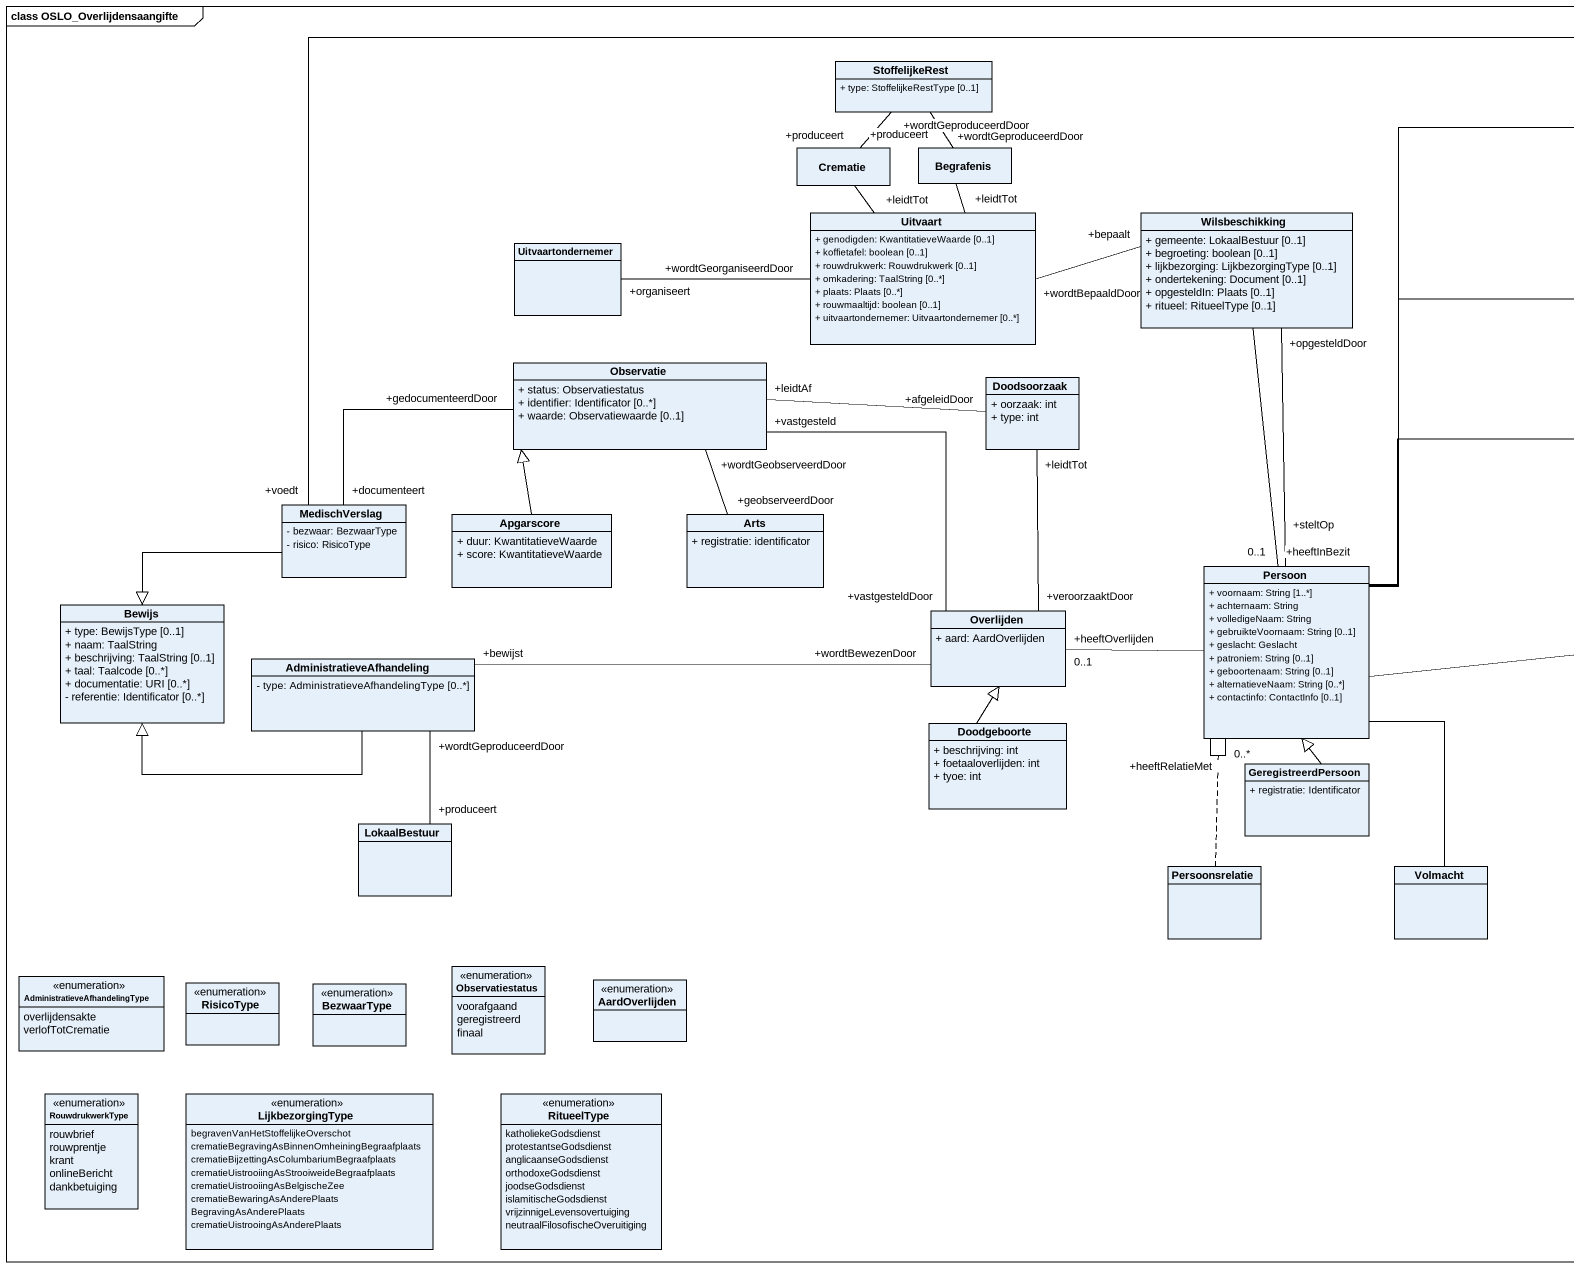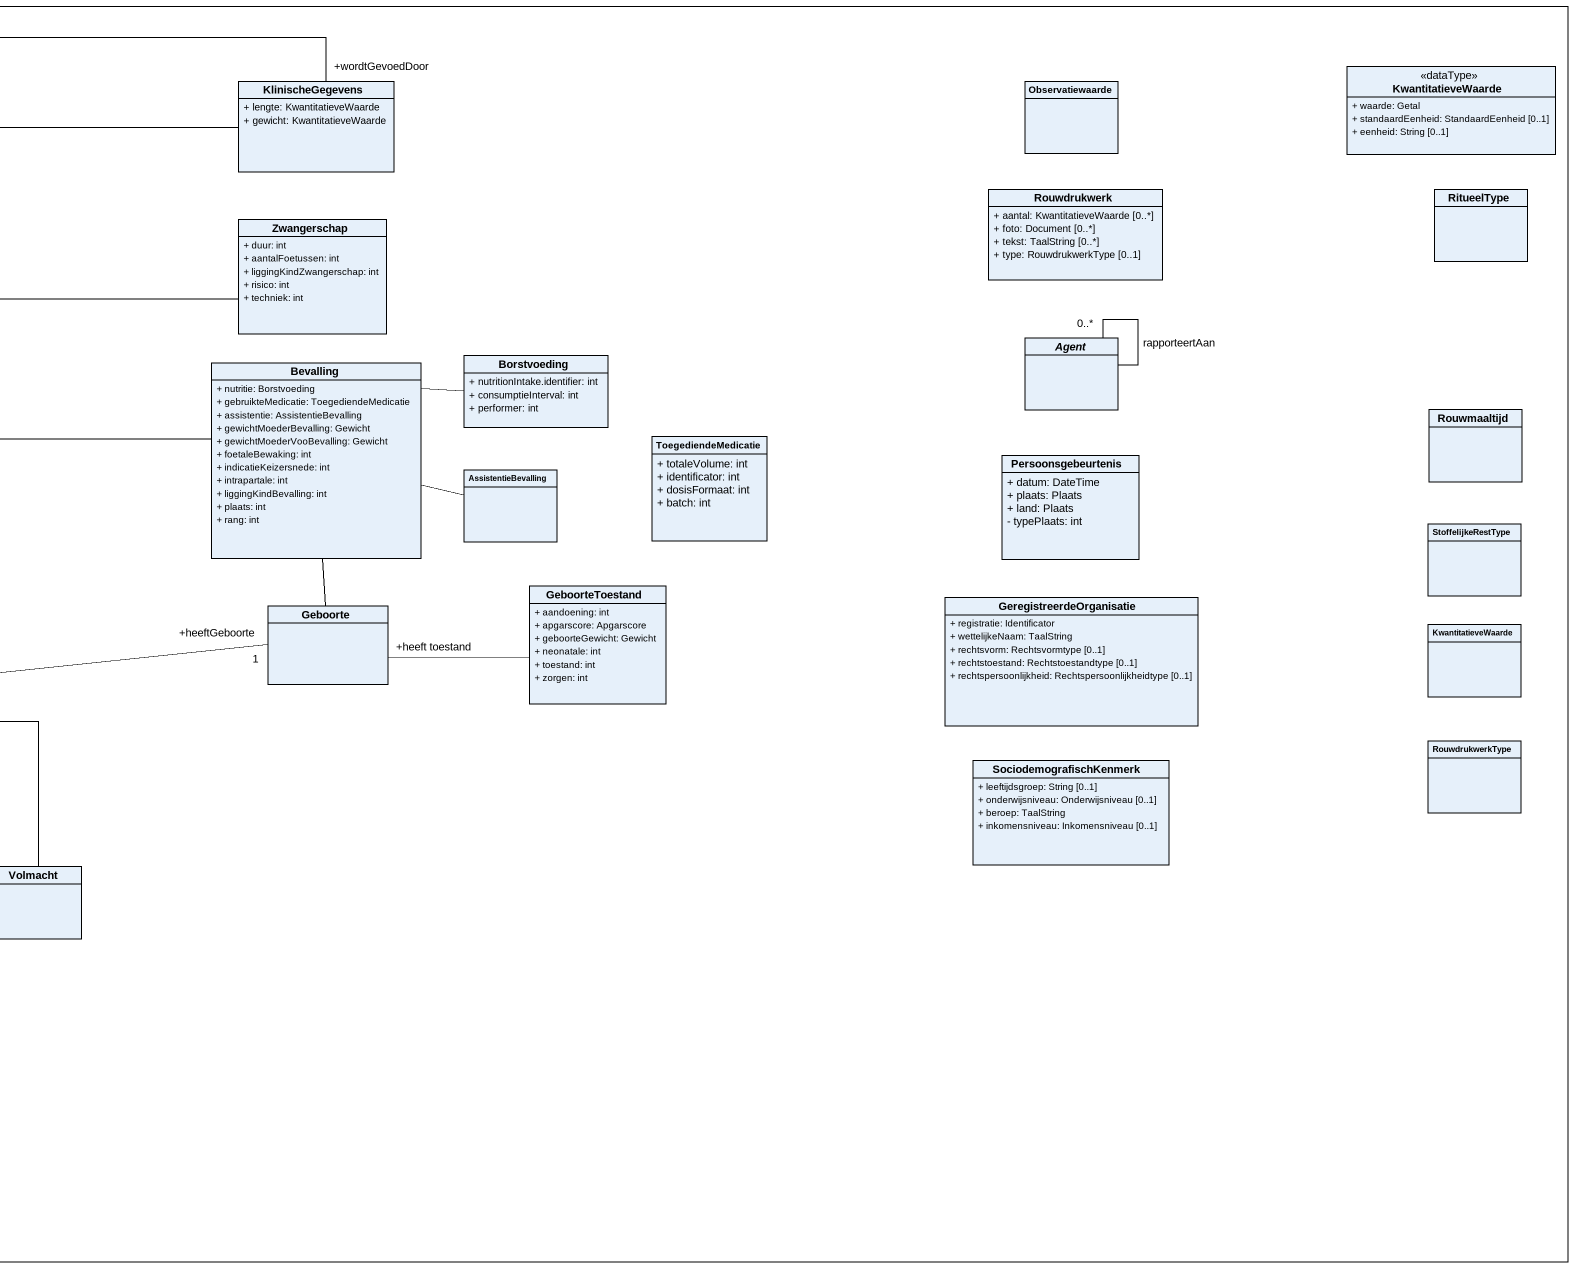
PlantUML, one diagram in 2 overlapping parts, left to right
@startuml
mainframe class OSLO_Overlijdensaangifte
hide circle
hide empty members
skinparam classAttributeIconSize 0
class StoffelijkeRest {
  + type: StoffelijkeRestType [0..1]
}
class KwantitatieveWaarde <<dataType>> {
  + waarde: Getal
  + standaardEenheid: StandaardEenheid [0..1]
  + eenheid: String [0..1]
}
class KlinischeGegevens {
  + lengte: KwantitatieveWaarde
  + gewicht: KwantitatieveWaarde
}
class Observatiewaarde
class Crematie
class Begrafenis
class Uitvaart {
  + genodigden: KwantitatieveWaarde [0..1]
  + koffietafel: boolean [0..1]
  + rouwdrukwerk: Rouwdrukwerk [0..1]
  + omkadering: TaalString [0..*]
  + plaats: Plaats [0..*]
  + rouwmaaltijd: boolean [0..1]
  + uitvaartondernemer: Uitvaartondernemer [0..*]
}
class Wilsbeschikking {
  + gemeente: LokaalBestuur [0..1]
  + begroeting: boolean [0..1]
  + lijkbezorging: LijkbezorgingType [0..1]
  + ondertekening: Document [0..1]
  + opgesteldIn: Plaats [0..1]
  + ritueel: RitueelType [0..1]
}
class Rouwdrukwerk {
  + aantal: KwantitatieveWaarde [0..*]
  + foto: Document [0..*]
  + tekst: TaalString [0..*]
  + type: RouwdrukwerkType [0..1]
}
class RitueelType
class Uitvaartondernemer
class Zwangerschap {
  + duur: int
  + aantalFoetussen: int
  + liggingKindZwangerschap: int
  + risico: int
  + techniek: int
}
abstract class "Agent" as Agent_
class Observatie {
  + status: Observatiestatus
  + identifier: Identificator [0..*]
  + waarde: Observatiewaarde [0..1]
}
class Doodsoorzaak {
  + oorzaak: int
  + type: int
}
class Bevalling {
  + nutritie: Borstvoeding
  + gebruikteMedicatie: ToegediendeMedicatie
  + assistentie: AssistentieBevalling
  + gewichtMoederBevalling: Gewicht
  + gewichtMoederVooBevalling: Gewicht
  + foetaleBewaking: int
  + indicatieKeizersnede: int
  + intrapartale: int
  + liggingKindBevalling: int
  + plaats: int
  + rang: int
}
class Borstvoeding {
  + nutritionIntake.identifier: int
  + consumptieInterval: int
  + performer: int
}
class ToegediendeMedicatie {
  + totaleVolume: int
  + identificator: int
  + dosisFormaat: int
  + batch: int
}
class Rouwmaaltijd
class AssistentieBevalling
class Persoonsgebeurtenis {
  + datum: DateTime
  + plaats: Plaats
  + land: Plaats
  - typePlaats: int
}
class MedischVerslag {
  - bezwaar: BezwaarType
  - risico: RisicoType
}
class Apgarscore {
  + duur: KwantitatieveWaarde
  + score: KwantitatieveWaarde
}
class Arts {
  + registratie: identificator
}
class StoffelijkeRestType
class Persoon {
  + voornaam: String [1..*]
  + achternaam: String
  + volledigeNaam: String
  + gebruikteVoornaam: String [0..1]
  + geslacht: Geslacht
  + patroniem: String [0..1]
  + geboortenaam: String [0..1]
  + alternatieveNaam: String [0..*]
  + contactinfo: ContactInfo [0..1]
}
class GeboorteToestand {
  + aandoening: int
  + apgarscore: Apgarscore
  + geboorteGewicht: Gewicht
  + neonatale: int
  + toestand: int
  + zorgen: int
}
class Bewijs {
  + type: BewijsType [0..1]
  + naam: TaalString
  + beschrijving: TaalString [0..1]
  + taal: Taalcode [0..*]
  + documentatie: URI [0..*]
  - referentie: Identificator [0..*]
}
class Overlijden {
  + aard: AardOverlijden
}
class Geboorte
class GeregistreerdeOrganisatie {
  + registratie: Identificator
  + wettelijkeNaam: TaalString
  + rechtsvorm: Rechtsvormtype [0..1]
  + rechtstoestand: Rechtstoestandtype [0..1]
  + rechtspersoonlijkheid: Rechtspersoonlijkheidtype [0..1]
}
class "KwantitatieveWaarde" as KwantitatieveWaarde_2
class AdministratieveAfhandeling {
  - type: AdministratieveAfhandelingType [0..*]
}
class Doodgeboorte {
  + beschrijving: int
  + foetaaloverlijden: int
  + tyoe: int
}
class GeregistreerdPersoon {
  + registratie: Identificator
}
class SociodemografischKenmerk {
  + leeftijdsgroep: String [0..1]
  + onderwijsniveau: Onderwijsniveau [0..1]
  + beroep: TaalString
  + inkomensniveau: Inkomensniveau [0..1]
}
class RouwdrukwerkType
class LokaalBestuur
class Persoonsrelatie
class Volmacht
enum "AdministratieveAfhandelingType" as AdministratieveAfhandelingTy {
  overlijdensakte
  verlofTotCrematie
}
enum RisicoType
enum BezwaarType
enum Observatiestatus {
  voorafgaand
  geregistreerd
  finaal
}
enum AardOverlijden
enum "RouwdrukwerkType" as RouwdrukwerkType_2 {
  rouwbrief
  rouwprentje
  krant
  onlineBericht
  dankbetuiging
}
enum LijkbezorgingType {
  begravenVanHetStoffelijkeOverschot
  crematieBegravingAsBinnenOmheiningBegraafplaats
  crematieBijzettingAsColumbariumBegraafplaats
  crematieUistrooiingAsStrooiweideBegraafplaats
  crematieUistrooiingAsBelgischeZee
  crematieBewaringAsAnderePlaats
  BegravingAsAnderePlaats
  crematieUistrooingAsAnderePlaats
}
enum "RitueelType" as RitueelType_2 {
  katholiekeGodsdienst
  protestantseGodsdienst
  anglicaanseGodsdienst
  orthodoxeGodsdienst
  joodseGodsdienst
  islamitischeGodsdienst
  vrijzinnigeLevensovertuiging
  neutraalFilosofischeOveruitiging
}
KlinischeGegevens -- Persoon
Crematie "+produceert" -up- "+wordtGeproduceerdDoor" StoffelijkeRest
Begrafenis "+produceert" -up- "+wordtGeproduceerdDoor" StoffelijkeRest
Uitvaart "+leidtTot" -up- Crematie
Uitvaart "+leidtTot" -up- Begrafenis
Uitvaart "+wordtGeorganiseerdDoor" -left- "+organiseert" Uitvaartondernemer
Wilsbeschikking "+bepaalt" -left- "+wordtBepaaldDoor" Uitvaart
Wilsbeschikking -- "+heeftInBezit\n0..1" Persoon
Wilsbeschikking "+opgesteldDoor" -- "+steltOp" Persoon
Zwangerschap -- Persoon
Agent_ -- "0..*" Agent_ : rapporteertAan
Observatie "+leidtAf" -right- "+afgeleidDoor" Doodsoorzaak
Doodsoorzaak "+leidtTot" -- "+veroorzaaktDoor" Overlijden
Bevalling -left- Persoon
Bevalling -- Geboorte
Borstvoeding -left- Bevalling
AssistentieBevalling -left- Bevalling
MedischVerslag "+voedt" -right- "+wordtGevoedDoor" KlinischeGegevens
MedischVerslag "+documenteert" -right- "+gedocumenteerdDoor" Observatie
MedischVerslag --|> Bewijs
Apgarscore -up-|> Observatie
Arts "+geobserveerdDoor" -up- "+wordtGeobserveerdDoor" Observatie
Persoon -- "+heeftRelatieMet\n0..*" Persoon
(Persoon, Persoon) .. Persoonsrelatie
Persoon -left- "+heeftOverlijden\n0..1" Overlijden
Persoon -right- "+heeftGeboorte\n1" Geboorte
GeboorteToestand -left- "+heeft toestand" Geboorte
Overlijden "+vastgesteldDoor" -up- "+vastgesteld" Observatie
AdministratieveAfhandeling -left-|> Bewijs
AdministratieveAfhandeling "+bewijst" -right- "+wordtBewezenDoor" Overlijden
Doodgeboorte -up-|> Overlijden
GeregistreerdPersoon -up-|> Persoon
LokaalBestuur "+produceert" -up- "+wordtGeproduceerdDoor" AdministratieveAfhandeling
Volmacht -up- Persoon
@enduml
